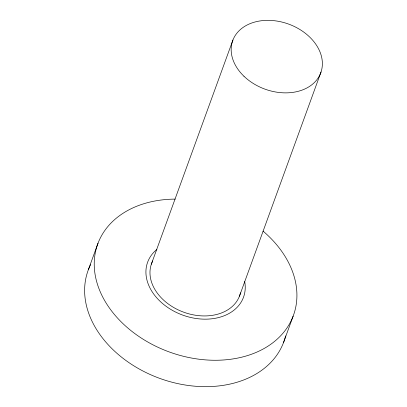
<?xml version="1.0" encoding="UTF-8"?>
<svg xmlns="http://www.w3.org/2000/svg" width="407" height="407" viewBox="0 0 407 407"><rect width="100%" height="100%" fill="white"/><g stroke="black" fill="none" stroke-linecap="round" stroke-linejoin="round"><path stroke-width="0.61" d="M88.411 269.602L98.021 243.203M151.323 264.25L232.926 40.044M239.423 296.245L321.026 72.034M283.526 342.557L293.137 316.158M285.617 335.897A104.156 76.918 20 0 1 159.529 378.312A104.156 76.918 20 0 1 90.568 264.682M244.699 281.542A51.038 37.688 20 0 1 182.575 315.059A51.038 37.688 20 0 1 156.899 249.42M263.029 231.095A104.156 76.918 20 0 1 255.23 352.793A104.156 76.918 20 0 1 102.869 297.314A104.156 76.918 20 0 1 175.178 199.104M240.496 292.786A46.871 34.61 20 0 1 183.781 312.22A46.871 34.61 20 0 1 152.717 260.907M243.971 76.262A46.871 34.61 20 0 0 320.614 73.174A46.871 34.61 20 0 0 265.73 20.391A46.871 34.61 20 0 0 243.971 76.262"/></g></svg>
